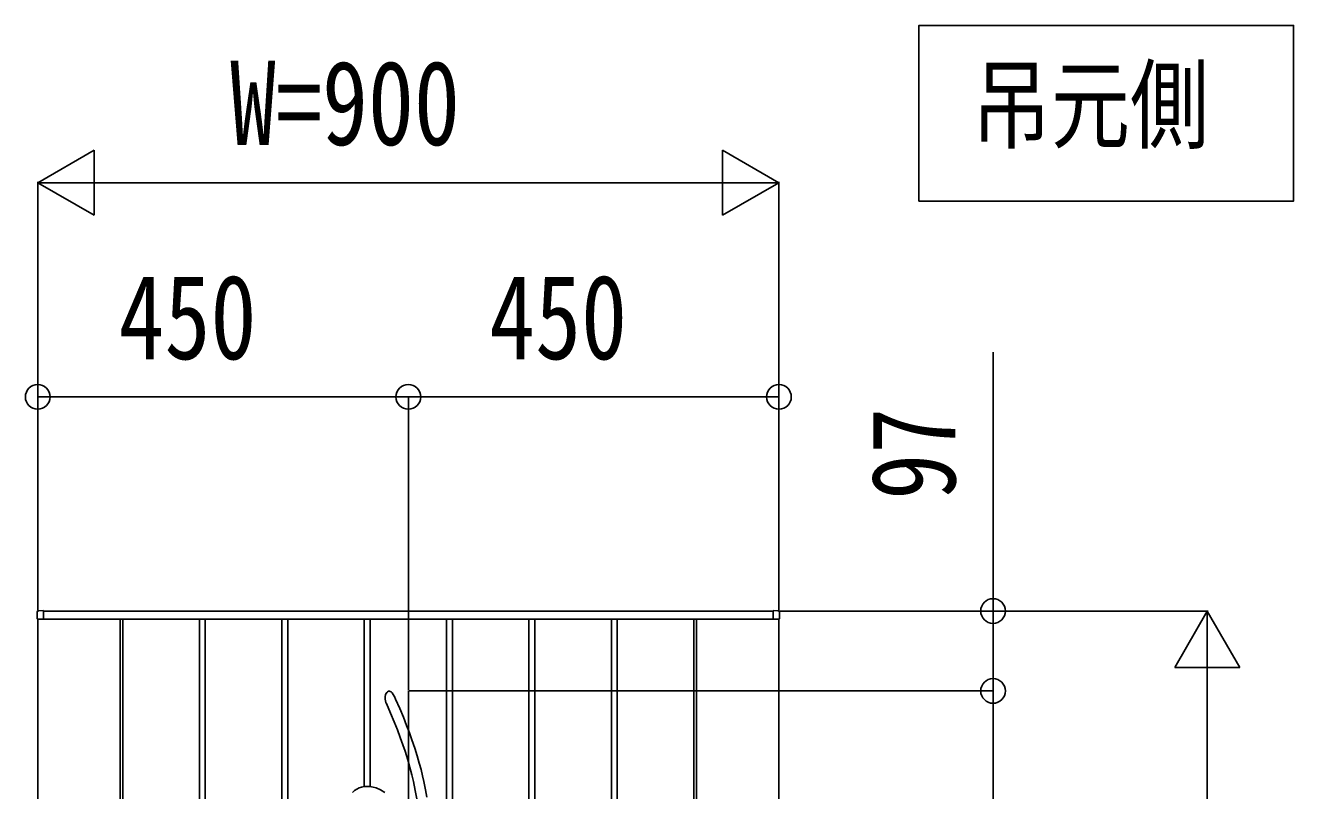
# Model space of a CAD drawing. Units: millimetres, scale not verified. Extents: x -14718 to 14718, y -10395 to 10395.
# Drawn here: x -2832 to -1292, y 8294 to 9224 of the extents above; entities that cross this region are included whole.
import ezdxf
from ezdxf.enums import TextEntityAlignment as Align

# ---------------------------------------------------------------- set-up
doc = ezdxf.new("R2010")
doc.units = ezdxf.units.MM
doc.header["$LTSCALE"] = 30
for name, color, linetype in [('0-1_USER1', 3, 'Continuous'), ('0-3_YKK_13', 4, 'Continuous'), ('0-4_YKK_A1', 4, 'Continuous'), ('0-5_YKK_D', 6, 'Continuous')]:
    doc.layers.add(name, color=color, linetype=linetype)
doc.styles.add('ＭＳ ゴシック', font='')
doc.styles.get('ＭＳ ゴシック').set_extended_font_data('MS Gothic')

msp = doc.modelspace()

# ---------------------------------------------------------------- linework, layer by layer
at = {"layer": '0-1_USER1'}
msp.add_lwpolyline([(-1747.43, 9010.22), (-1747.43, 9223.56), (-1292.5, 9223.56), (-1292.5, 9010.22)], close=True, dxfattribs=at)
at = {"layer": '0-3_YKK_13'}
msp.add_line((-2367.43, 8415.5), (-2367.43, 7415.5), dxfattribs=at)
for points in [[(-2394.11, 8400.23), (-2394.11, 8400.23), (-2394.12, 8400.26), (-2394.19, 8400.43), (-2394.55, 8401.37), (-2395.49, 8405.31), (-2395.56, 8408.17), (-2394.96, 8411.1), (-2394.39, 8412.39), (-2393.57, 8413.61), (-2392.7, 8414.45), (-2391.58, 8415.06), (-2390.8, 8415.22), (-2390, 8415.16), (-2389.36, 8414.96), (-2388.36, 8414.38), (-2387.04, 8413.11), (-2385.68, 8411.24), (-2384.46, 8409.12), (-2384.28, 8408.74)], [(-2344.96, 8286.56), (-2346.55, 8295.53), (-2348.55, 8305.41), (-2350.13, 8312.41), (-2351.98, 8319.89), (-2354.14, 8327.91), (-2356.65, 8336.54), (-2359.59, 8345.85), (-2363.03, 8355.95), (-2366.11, 8364.49), (-2369.59, 8373.65), (-2373.5, 8383.48), (-2377.89, 8394.06), (-2382.82, 8405.47), (-2384.29, 8408.74)], [(-2394.11, 8400.23), (-2394.09, 8400.18), (-2389.12, 8388.66), (-2384.69, 8377.99), (-2380.76, 8368.07), (-2377.28, 8358.84), (-2374.19, 8350.22), (-2371.46, 8342.15), (-2368.21, 8331.85), (-2365.48, 8322.35), (-2363.18, 8313.54), (-2361.24, 8305.33), (-2358.98, 8294.48), (-2357.18, 8284.49), (-2355.74, 8275.23), (-2354.59, 8266.77)], [(-2396.01, 8292.17), (-2401.05, 8295.35), (-2406.41, 8297.75), (-2410.14, 8298.84), (-2414.02, 8299.48), (-2418.05, 8299.59), (-2421.16, 8299.28), (-2424.26, 8298.63), (-2427.27, 8297.63), (-2430.13, 8296.27), (-2432.84, 8294.47), (-2435.28, 8292.18)]]:
    msp.add_lwpolyline(points, dxfattribs=at)
at = {"layer": '0-4_YKK_A1'}
for p, q in [((-2817.93, 8511.13), (-2817.93, 8503)), ((-2817.43, 8502.5), (-2817.43, 7322.5)), ((-2817.43, 8502.5), (-1917.43, 8502.5)), ((-2810.43, 8502.5), (-2817.43, 8502.5)), ((-2817.43, 8502.5), (-2810.73, 8502.5)), ((-2816.52, 8512.63), (-2810.96, 8512.97)), ((-2810.73, 8502.5), (-2810.73, 8502.5)), ((-2810.43, 8512.5), (-1924.43, 8512.5)), ((-2810.43, 8502.5), (-2810.43, 8512.5)), ((-2810.43, 8502.8), (-2810.43, 8512.47)), ((-2717.43, 8502.5), (-2717.43, 7322.5)), ((-2713.93, 8502.5), (-2713.93, 7322.5)), ((-2620.93, 8502.5), (-2620.93, 7322.5)), ((-2613.93, 8502.5), (-2613.93, 7322.5)), ((-2520.93, 8502.5), (-2520.93, 7322.5)), ((-2513.93, 8502.5), (-2513.93, 7322.5)), ((-2420.93, 8502.5), (-2420.93, 8299.3)), ((-2413.93, 8502.5), (-2413.93, 8299.46)), ((-2320.93, 8502.5), (-2320.93, 7978.47)), ((-2313.93, 8502.5), (-2313.93, 7983)), ((-2220.93, 8502.5), (-2220.93, 7322.5)), ((-2213.93, 8502.5), (-2213.93, 7322.5)), ((-2120.93, 8502.5), (-2120.93, 7322.5)), ((-2113.93, 8502.5), (-2113.93, 7322.5)), ((-2020.93, 8502.5), (-2020.93, 7322.5)), ((-2017.43, 8502.5), (-2017.43, 7322.5)), ((-1924.43, 8502.5), (-1924.43, 8512.5)), ((-1924.43, 8502.8), (-1924.43, 8512.47)), ((-1924.43, 8502.5), (-1917.43, 8502.5)), ((-1917.43, 8502.5), (-1924.13, 8502.5)), ((-1924.13, 8502.5), (-1924.13, 8502.5)), ((-1918.34, 8512.63), (-1923.9, 8512.97)), ((-1917.43, 8502.5), (-1917.43, 7322.5)), ((-1916.93, 8511.13), (-1916.93, 8503))]:
    msp.add_line(p, q, dxfattribs=at)
for centre, radius, start, end in [((-2816.43, 8511.13), 1.5, 93.5, 180), ((-2817.43, 8503), 0.5, 180, 270), ((-2810.93, 8512.47), 0.5, 0, 93.5), ((-2810.73, 8502.8), 0.3, 270, 0), ((-1923.93, 8512.47), 0.5, 86.5, 180), ((-1924.13, 8502.8), 0.3, 180, 270), ((-1918.43, 8511.13), 1.5, 0, 86.5), ((-1917.43, 8503), 0.5, 270, 0)]:
    msp.add_arc(centre, radius, start, end, dxfattribs=at)
at = {"layer": '0-5_YKK_D'}
for p, q in [((-2817.43, 9032.5), (-2749.01, 9072)), ((-2749.01, 8993), (-2749.01, 9072)), ((-1917.43, 9032.5), (-1985.85, 9072)), ((-1985.85, 9072), (-1985.85, 8993)), ((-2817.43, 8514.5), (-2817.43, 9033.5)), ((-2817.43, 9032.5), (-2749.01, 8993)), ((-2817.43, 9032.5), (-2680.6, 9032.5)), ((-2738.43, 9032.5), (-1996.43, 9032.5)), ((-1917.43, 9032.5), (-2054.26, 9032.5)), ((-1917.43, 9032.5), (-1985.85, 8993)), ((-1917.43, 8514.5), (-1917.43, 9033.5)), ((-2817.43, 8513.5), (-2817.43, 8773.5)), ((-2367.43, 8772.5), (-2817.43, 8772.5)), ((-2367.43, 8416.5), (-2367.43, 8773.5)), ((-2367.43, 8416.5), (-2367.43, 8773.5)), ((-2367.43, 8772.5), (-1917.43, 8772.5)), ((-1917.43, 8513.5), (-1917.43, 8773.5)), ((-1916.43, 8512.5), (-1656.43, 8512.5)), ((-1915.43, 8512.5), (-1396.43, 8512.5)), ((-1397.43, 8512.5), (-1436.93, 8444.08)), ((-1397.43, 8512.5), (-1357.93, 8444.08)), ((-1397.43, 8512.5), (-1397.43, 8375.67)), ((-1436.93, 8444.08), (-1357.93, 8444.08)), ((-1397.43, 8433.5), (-1397.43, 7391.5)), ((-2366.43, 8415.5), (-1656.43, 8415.5)), ((-2366.43, 8415.5), (-1656.43, 8415.5)), ((-1657.43, 8415.5), (-1657.43, 7415.5))]:
    msp.add_line(p, q, dxfattribs=at)
msp.add_lwpolyline([(-1657.43, 8415.5), (-1657.43, 8512.5), (-1657.43, 8826.77)], dxfattribs=at)
for centre in [(-2817.43, 8772.5), (-2367.43, 8772.5), (-2367.43, 8772.5), (-1917.43, 8772.5), (-1657.43, 8512.5), (-1657.43, 8415.5), (-1657.43, 8415.5)]:
    msp.add_circle(centre, 15, dxfattribs=at)

# ---------------------------------------------------------------- texts
at = {"layer": '0-1_USER1', "style": 'ＭＳ ゴシック', "width": 0.8}
msp.add_text('吊元側', height=87.98, dxfattribs=at).set_placement((-1683.17, 9056.89), align=Align.BOTTOM_LEFT)
at = {"layer": '0-5_YKK_D', "style": 'ＭＳ ゴシック', "width": 0.8}
for s, p in [('W=900', (-2583.96, 9047.5)), ('450', (-2719.36, 8787.5)), ('450', (-2269.36, 8787.5))]:
    msp.add_text(s, height=102.6, dxfattribs=at).set_placement(p, align=Align.BOTTOM_LEFT)
msp.add_text('97', height=102.6, rotation=90, dxfattribs=at).set_placement((-1672.43, 8647.5), align=Align.BOTTOM_LEFT)

doc.saveas('drawing.dxf')
